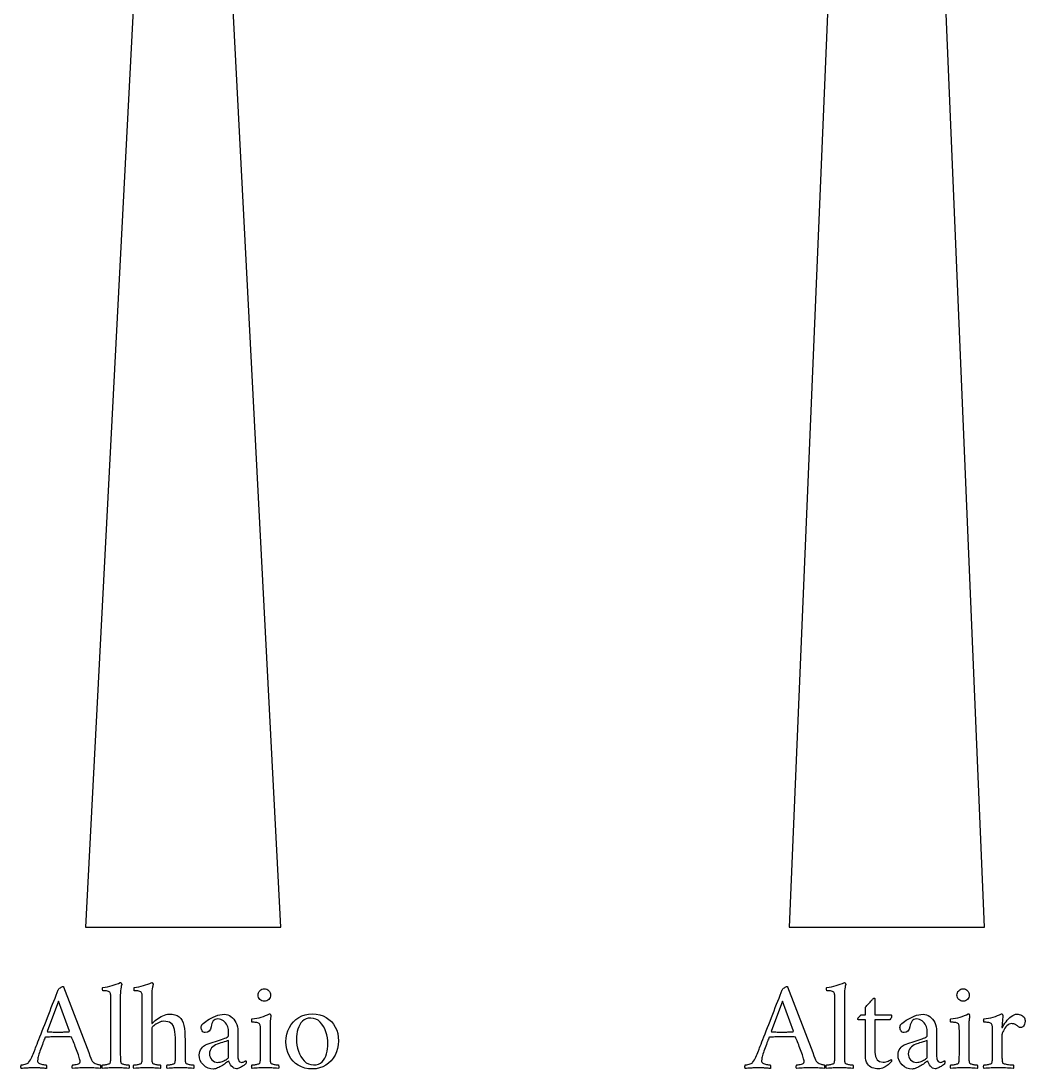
# Model space of a CAD drawing. Header units: millimetres. Extents: x -4 to 95, y -64 to 50.
# Drawn here: x 49.85 to 75.54, y -3.63 to 23.19 of the extents above; entities that cross this region are included whole.
import ezdxf

# ---------------------------------------------------------------- set-up
doc = ezdxf.new("R2010")
doc.units = ezdxf.units.MM
doc.layers.add('CUT_OUTER', color=1, linetype='Continuous')
doc.layers.add('TEXT', color=5, linetype='Continuous')

msp = doc.modelspace()

# ---------------------------------------------------------------- linework, layer by layer
at = {"layer": 'CUT_OUTER'}
for points in [[(69.5, 0), (74.5, 0), (72.4, 50), (71.6, 50)], [(51.5, 0), (56.5, 0), (54.4, 40.3886), (53.6, 40.3886)]]:
    msp.add_lwpolyline(points, close=True, dxfattribs=at)
at = {"layer": 'TEXT'}
for points in [[(50.1968, -3.1613), (50.1987, -3.1564), (50.2044, -3.1415), (50.214, -3.1168), (50.2274, -3.0823), (50.2441, -3.0392), (50.2633, -2.9891), (50.2852, -2.932), (50.3097, -2.8677), (50.3364, -2.7981), (50.3649, -2.7246), (50.3953, -2.6473), (50.4274, -2.5661), (50.4606, -2.4825), (50.494, -2.3976), (50.5275, -2.3115), (50.5613, -2.2242), (50.5949, -2.1372), (50.6278, -2.052), (50.6602, -1.9686), (50.6919, -1.8871), (50.7225, -1.8089), (50.7512, -1.7355), (50.7781, -1.6669), (50.8032, -1.6032), (50.8116, -1.5899), (50.8238, -1.5758), (50.8398, -1.5609), (50.8597, -1.5452), (50.8801, -1.531), (50.898, -1.521), (50.9132, -1.5149), (50.9258, -1.5129), (50.9287, -1.513), (50.931, -1.5133), (50.9328, -1.5138), (50.9339, -1.5145), (50.935, -1.5154), (50.9367, -1.5165), (50.939, -1.5178), (50.9419, -1.5194), (51.5839, -3.2032), (51.6155, -3.2863), (51.6395, -3.3484), (51.6558, -3.3895), (51.6645, -3.4097), (51.6745, -3.4268), (51.6883, -3.4427), (51.7059, -3.4575), (51.7274, -3.471), (51.7508, -3.483), (51.7742, -3.4931), (51.7976, -3.5015), (51.821, -3.5081), (51.8422, -3.513), (51.8593, -3.5165), (51.8721, -3.5186), (51.8806, -3.5194), (51.8861, -3.5285), (51.8895, -3.5399), (51.8909, -3.5535), (51.8903, -3.5694), (51.8887, -3.5846), (51.8871, -3.5964), (51.8855, -3.6047), (51.8839, -3.6097), (51.8383, -3.6066), (51.7952, -3.6036), (51.7544, -3.6009), (51.7161, -3.5984), (51.6772, -3.5963), (51.6347, -3.5948), (51.5885, -3.5939), (51.5387, -3.5935), (51.4862, -3.5939), (51.4383, -3.5948), (51.3951, -3.5963), (51.3565, -3.5984), (51.3178, -3.6009), (51.2746, -3.6036), (51.2267, -3.6066), (51.1742, -3.6097), (51.1686, -3.602), (51.1649, -3.5919), (51.163, -3.5794), (51.1629, -3.5645), (51.1644, -3.5496), (51.1673, -3.5371), (51.1717, -3.527), (51.1774, -3.5194), (51.194, -3.5186), (51.2145, -3.5165), (51.2391, -3.513), (51.2677, -3.5081), (51.296, -3.5019), (51.3194, -3.4948), (51.3379, -3.4866), (51.3516, -3.4774), (51.3573, -3.4698), (51.3613, -3.4597), (51.3637, -3.4472), (51.3645, -3.4323), (51.3632, -3.4152), (51.3593, -3.3931), (51.3527, -3.366), (51.3435, -3.3339), (51.3324, -3.2981), (51.3198, -3.2601), (51.3057, -3.2199), (51.2903, -3.1774), (51.2742, -3.1342), (51.2581, -3.0915), (51.2419, -3.0495), (51.2258, -3.0081), (51.2104, -2.9688), (51.1964, -2.9331), (51.1838, -2.901), (51.1726, -2.8726), (51.1634, -2.8493), (51.1569, -2.8327), (51.1529, -2.8227), (51.1516, -2.8194), (51.1512, -2.819), (51.15, -2.8177), (51.148, -2.8157), (51.1452, -2.8129), (51.1419, -2.8101), (51.1387, -2.8081), (51.1355, -2.8069), (51.1323, -2.8065), (51.1067, -2.805), (51.0782, -2.804), (51.047, -2.8034), (51.0129, -2.8032), (50.978, -2.8032), (50.9444, -2.8032), (50.9119, -2.8032), (50.8806, -2.8032), (50.8726, -2.8032), (50.8645, -2.8032), (50.8565, -2.8032), (50.8484, -2.8032), (50.8405, -2.8032), (50.8331, -2.8032), (50.826, -2.8032), (50.8194, -2.8032), (50.7728, -2.8033), (50.7298, -2.8036), (50.6905, -2.8041), (50.6548, -2.8048), (50.6185, -2.8059), (50.5774, -2.8077), (50.5315, -2.81), (50.4806, -2.8129), (50.4788, -2.8132), (50.4766, -2.8141), (50.474, -2.8156), (50.471, -2.8177), (50.4681, -2.8199), (50.4661, -2.8214), (50.4649, -2.8223), (50.4645, -2.8226), (50.463, -2.8266), (50.4585, -2.8387), (50.4509, -2.8589), (50.4403, -2.8871), (50.4276, -2.9209), (50.4137, -2.9577), (50.3986, -2.9975), (50.3823, -3.0403), (50.3658, -3.084), (50.3504, -3.1262), (50.336, -3.167), (50.3226, -3.2065), (50.3094, -3.2452), (50.2988, -3.2806), (50.2908, -3.3129), (50.2855, -3.3419), (50.282, -3.3679), (50.2794, -3.3911), (50.2779, -3.4115), (50.2774, -3.429), (50.2805, -3.4459), (50.2899, -3.4609), (50.3055, -3.4741), (50.3274, -3.4855), (50.3526, -3.4951), (50.3782, -3.5028), (50.4042, -3.5088), (50.4306, -3.5129), (50.4547, -3.5157), (50.4738, -3.5177), (50.4878, -3.519), (50.4968, -3.5194), (50.4998, -3.5243), (50.5024, -3.5327), (50.5046, -3.5445), (50.5065, -3.5597), (50.5075, -3.5755), (50.5073, -3.5891), (50.5058, -3.6005), (50.5032, -3.6097), (50.4737, -3.6081), (50.4464, -3.6065), (50.4213, -3.6048), (50.3984, -3.6032), (50.3766, -3.6016), (50.3548, -3.6), (50.3331, -3.5984), (50.3113, -3.5968), (50.2878, -3.5954), (50.2609, -3.5944), (50.2305, -3.5938), (50.1968, -3.5935), (50.1627, -3.5938), (50.1315, -3.5944), (50.103, -3.5954), (50.0774, -3.5968), (50.0532, -3.5984), (50.029, -3.6), (50.0048, -3.6016), (49.9806, -3.6032), (49.9548, -3.6048), (49.9258, -3.6065), (49.8935, -3.6081), (49.8581, -3.6097), (49.8552, -3.6047), (49.8532, -3.5964), (49.852, -3.5846), (49.8516, -3.5694), (49.852, -3.5535), (49.8532, -3.5399), (49.8552, -3.5285), (49.8581, -3.5194), (49.8751, -3.5184), (49.8972, -3.5157), (49.9243, -3.5112), (49.9565, -3.5048), (49.9882, -3.4965), (50.0141, -3.4859), (50.0342, -3.4731), (50.0484, -3.4581), (50.0717, -3.4265), (50.0931, -3.3931), (50.1128, -3.358), (50.1306, -3.321), (50.1475, -3.2826), (50.1641, -3.2431), (50.1805, -3.2027), (50.1968, -3.1613)], [(52.1516, -1.8419), (52.1515, -1.8233), (52.1512, -1.8028), (52.1507, -1.7805), (52.15, -1.7565), (52.1485, -1.7328), (52.1456, -1.7117), (52.1412, -1.6932), (52.1355, -1.6774), (52.1263, -1.6613), (52.1117, -1.6484), (52.0916, -1.6387), (52.0661, -1.6323), (52.0374, -1.628), (52.0077, -1.625), (51.9769, -1.6232), (51.9452, -1.6226), (51.9436, -1.6201), (51.9423, -1.6125), (51.9412, -1.5999), (51.9403, -1.5823), (51.9402, -1.5644), (51.9415, -1.5512), (51.9443, -1.5426), (51.9484, -1.5387), (52.0077, -1.5309), (52.0661, -1.5206), (52.1238, -1.5076), (52.1806, -1.4919), (52.2363, -1.4743), (52.2903, -1.4552), (52.3427, -1.4348), (52.3935, -1.4129), (52.3999, -1.414), (52.406, -1.4173), (52.412, -1.4229), (52.4177, -1.4306), (52.4227, -1.4394), (52.4262, -1.448), (52.4283, -1.4564), (52.429, -1.4645), (52.4279, -1.469), (52.4246, -1.4823), (52.4191, -1.5044), (52.4113, -1.5355), (52.4035, -1.5748), (52.398, -1.6218), (52.3947, -1.6764), (52.3935, -1.7387), (52.3935, -3.2355), (52.3936, -3.2704), (52.394, -3.304), (52.3945, -3.3365), (52.3952, -3.3677), (52.3967, -3.397), (52.3996, -3.4234), (52.4039, -3.447), (52.4097, -3.4677), (52.415, -3.4756), (52.4246, -3.4831), (52.4384, -3.4901), (52.4565, -3.4968), (52.477, -3.5027), (52.4984, -3.5077), (52.5206, -3.5116), (52.5435, -3.5145), (52.5652, -3.5166), (52.5835, -3.5181), (52.5983, -3.5191), (52.6097, -3.5194), (52.614, -3.527), (52.6173, -3.5371), (52.6197, -3.5496), (52.621, -3.5645), (52.6209, -3.5794), (52.619, -3.5919), (52.6152, -3.602), (52.6097, -3.6097), (52.5627, -3.6066), (52.5185, -3.6036), (52.4772, -3.6009), (52.4387, -3.5984), (52.4004, -3.5963), (52.3597, -3.5948), (52.3165, -3.5939), (52.271, -3.5935), (52.2269, -3.5939), (52.1851, -3.5948), (52.1455, -3.5963), (52.1081, -3.5984), (52.0703, -3.6009), (52.0294, -3.6036), (51.9856, -3.6066), (51.9387, -3.6097), (51.9332, -3.602), (51.9294, -3.5919), (51.9275, -3.5794), (51.9274, -3.5645), (51.9287, -3.5496), (51.931, -3.5371), (51.9344, -3.527), (51.9387, -3.5194), (51.95, -3.5191), (51.9645, -3.5181), (51.9823, -3.5166), (52.0032, -3.5145), (52.0256, -3.5116), (52.0476, -3.5077), (52.0692, -3.5027), (52.0903, -3.4968), (52.1089, -3.4901), (52.1226, -3.4831), (52.1315, -3.4756), (52.1355, -3.4677), (52.1412, -3.447), (52.1456, -3.4234), (52.1485, -3.397), (52.15, -3.3677), (52.1507, -3.3365), (52.1512, -3.304), (52.1515, -3.2704), (52.1516, -3.2355)], [(53.6419, -2.2194), (53.7222, -2.2238), (53.7919, -2.2371), (53.8512, -2.2593), (53.9, -2.2903), (53.94, -2.3306), (53.973, -2.3806), (53.9989, -2.4403), (54.0177, -2.5097), (54.0311, -2.5889), (54.0407, -2.6782), (54.0465, -2.7776), (54.0484, -2.8871), (54.0484, -3.2355), (54.0485, -3.2704), (54.0488, -3.304), (54.0493, -3.3365), (54.05, -3.3677), (54.0515, -3.397), (54.0544, -3.4234), (54.0588, -3.447), (54.0645, -3.4677), (54.0699, -3.4756), (54.0794, -3.4831), (54.0932, -3.4901), (54.1113, -3.4968), (54.1319, -3.5027), (54.1532, -3.5077), (54.1754, -3.5116), (54.1984, -3.5145), (54.2201, -3.5166), (54.2383, -3.5181), (54.2531, -3.5191), (54.2645, -3.5194), (54.2689, -3.527), (54.2722, -3.5371), (54.2745, -3.5496), (54.2758, -3.5645), (54.2757, -3.5794), (54.2738, -3.5919), (54.2701, -3.602), (54.2645, -3.6097), (54.2175, -3.6066), (54.1734, -3.6036), (54.1321, -3.6009), (54.0935, -3.5984), (54.0552, -3.5963), (54.0145, -3.5948), (53.9714, -3.5939), (53.9258, -3.5935), (53.8818, -3.5939), (53.8399, -3.5948), (53.8003, -3.5963), (53.7629, -3.5984), (53.7251, -3.6009), (53.6843, -3.6036), (53.6404, -3.6066), (53.5935, -3.6097), (53.588, -3.602), (53.5843, -3.5919), (53.5824, -3.5794), (53.5823, -3.5645), (53.5836, -3.5496), (53.5859, -3.5371), (53.5892, -3.527), (53.5935, -3.5194), (53.6048, -3.5191), (53.6194, -3.5181), (53.6371, -3.5166), (53.6581, -3.5145), (53.6804, -3.5116), (53.7024, -3.5077), (53.724, -3.5027), (53.7452, -3.4968), (53.7637, -3.4901), (53.7774, -3.4831), (53.7863, -3.4756), (53.7903, -3.4677), (53.7961, -3.447), (53.8004, -3.4234), (53.8033, -3.397), (53.8048, -3.3677), (53.8055, -3.3365), (53.806, -3.304), (53.8064, -3.2704), (53.8065, -3.2355), (53.8065, -2.9194), (53.8048, -2.8263), (53.8, -2.744), (53.7919, -2.6723), (53.7806, -2.6113), (53.7651, -2.5596), (53.7444, -2.5157), (53.7183, -2.4797), (53.6871, -2.4516), (53.6498, -2.4304), (53.6056, -2.4153), (53.5546, -2.4062), (53.4968, -2.4032), (53.467, -2.4055), (53.4359, -2.4125), (53.4033, -2.4241), (53.3694, -2.4403), (53.3358, -2.4592), (53.3044, -2.4786), (53.2753, -2.4987), (53.2484, -2.5194), (53.2258, -2.5387), (53.2097, -2.5548), (53.2, -2.5677), (53.1968, -2.5774), (53.1968, -3.2355), (53.1969, -3.2704), (53.1972, -3.304), (53.1977, -3.3365), (53.1984, -3.3677), (53.1999, -3.397), (53.2028, -3.4234), (53.2072, -3.447), (53.2129, -3.4677), (53.2182, -3.4756), (53.2278, -3.4831), (53.2416, -3.4901), (53.2597, -3.4968), (53.2802, -3.5027), (53.3016, -3.5077), (53.3238, -3.5116), (53.3468, -3.5145), (53.3684, -3.5166), (53.3867, -3.5181), (53.4015, -3.5191), (53.4129, -3.5194), (53.4172, -3.527), (53.4206, -3.5371), (53.4229, -3.5496), (53.4242, -3.5645), (53.4241, -3.5794), (53.4222, -3.5919), (53.4184, -3.602), (53.4129, -3.6097), (53.3659, -3.6066), (53.3218, -3.6036), (53.2804, -3.6009), (53.2419, -3.5984), (53.2036, -3.5963), (53.1629, -3.5948), (53.1198, -3.5939), (53.0742, -3.5935), (53.0301, -3.5939), (52.9883, -3.5948), (52.9487, -3.5963), (52.9113, -3.5984), (52.8735, -3.6009), (52.8327, -3.6036), (52.7888, -3.6066), (52.7419, -3.6097), (52.7364, -3.602), (52.7327, -3.5919), (52.7307, -3.5794), (52.7306, -3.5645), (52.732, -3.5496), (52.7343, -3.5371), (52.7376, -3.527), (52.7419, -3.5194), (52.7532, -3.5191), (52.7677, -3.5181), (52.7855, -3.5166), (52.8065, -3.5145), (52.8288, -3.5116), (52.8508, -3.5077), (52.8724, -3.5027), (52.8935, -3.4968), (52.9121, -3.4901), (52.9258, -3.4831), (52.9347, -3.4756), (52.9387, -3.4677), (52.9445, -3.447), (52.9488, -3.4234), (52.9517, -3.397), (52.9532, -3.3677), (52.9539, -3.3365), (52.9544, -3.304), (52.9547, -3.2704), (52.9548, -3.2355), (52.9548, -1.8419), (52.9547, -1.8246), (52.9544, -1.8048), (52.9539, -1.7827), (52.9532, -1.7581), (52.9517, -1.7337), (52.9488, -1.7121), (52.9445, -1.6933), (52.9387, -1.6774), (52.9295, -1.6613), (52.9149, -1.6484), (52.8949, -1.6387), (52.8694, -1.6323), (52.8406, -1.628), (52.8109, -1.625), (52.7801, -1.6232), (52.7484, -1.6226), (52.7469, -1.6201), (52.7456, -1.6125), (52.7445, -1.5999), (52.7435, -1.5823), (52.7434, -1.5644), (52.7448, -1.5512), (52.7475, -1.5426), (52.7516, -1.5387), (52.8109, -1.5309), (52.8694, -1.5206), (52.927, -1.5076), (52.9839, -1.4919), (53.0395, -1.4743), (53.0935, -1.4552), (53.146, -1.4348), (53.1968, -1.4129), (53.2031, -1.414), (53.2093, -1.4173), (53.2152, -1.4229), (53.221, -1.4306), (53.2259, -1.4394), (53.2294, -1.448), (53.2316, -1.4564), (53.2323, -1.4645), (53.2311, -1.469), (53.2278, -1.4823), (53.2223, -1.5044), (53.2145, -1.5355), (53.2068, -1.5748), (53.2012, -1.6218), (53.1979, -1.6764), (53.1968, -1.7387), (53.1968, -2.4516), (53.1974, -2.4544), (53.1992, -2.4565), (53.2022, -2.4577), (53.2065, -2.4581), (53.2083, -2.4577), (53.2105, -2.4565), (53.2131, -2.4544), (53.2161, -2.4516), (53.2348, -2.4327), (53.2585, -2.4113), (53.2872, -2.3875), (53.321, -2.3613), (53.3582, -2.3346), (53.3972, -2.3093), (53.438, -2.2854), (53.4806, -2.2629), (53.5234, -2.2439), (53.5645, -2.2302), (53.604, -2.2221), (53.6419, -2.2194)], [(55.9194, -1.7323), (55.9223, -1.7011), (55.931, -1.6722), (55.9457, -1.6455), (55.9661, -1.621), (55.9906, -1.6005), (56.0173, -1.5859), (56.0463, -1.5771), (56.0774, -1.5742), (56.1086, -1.5771), (56.1375, -1.5859), (56.1642, -1.6005), (56.1887, -1.621), (56.2092, -1.6455), (56.2238, -1.6722), (56.2326, -1.7011), (56.2355, -1.7323), (56.2326, -1.7634), (56.2238, -1.7923), (56.2092, -1.8191), (56.1887, -1.8435), (56.1642, -1.864), (56.1375, -1.8786), (56.1086, -1.8874), (56.0774, -1.8903), (56.0463, -1.8874), (56.0173, -1.8786), (55.9906, -1.864), (55.9661, -1.8435), (55.9457, -1.8191), (55.931, -1.7923), (55.9223, -1.7634), (55.9194, -1.7323)], [(68.7177, -3.1613), (68.7197, -3.1564), (68.7254, -3.1415), (68.735, -3.1168), (68.7484, -3.0823), (68.765, -3.0392), (68.7843, -2.9891), (68.8061, -2.932), (68.8306, -2.8677), (68.8574, -2.7981), (68.8859, -2.7246), (68.9162, -2.6473), (68.9484, -2.5661), (68.9816, -2.4825), (69.0149, -2.3976), (69.0485, -2.3115), (69.0823, -2.2242), (69.1158, -2.1372), (69.1488, -2.052), (69.1811, -1.9686), (69.2129, -1.8871), (69.2434, -1.8089), (69.2722, -1.7355), (69.2991, -1.6669), (69.3242, -1.6032), (69.3326, -1.5899), (69.3448, -1.5758), (69.3608, -1.5609), (69.3806, -1.5452), (69.4011, -1.531), (69.419, -1.521), (69.4342, -1.5149), (69.4468, -1.5129), (69.4497, -1.513), (69.452, -1.5133), (69.4537, -1.5138), (69.4548, -1.5145), (69.4559, -1.5154), (69.4577, -1.5165), (69.46, -1.5178), (69.4629, -1.5194), (70.1048, -3.2032), (70.1365, -3.2863), (70.1605, -3.3484), (70.1768, -3.3895), (70.1855, -3.4097), (70.1955, -3.4268), (70.2093, -3.4427), (70.2269, -3.4575), (70.2484, -3.471), (70.2718, -3.483), (70.2952, -3.4931), (70.3185, -3.5015), (70.3419, -3.5081), (70.3632, -3.513), (70.3802, -3.5165), (70.393, -3.5186), (70.4016, -3.5194), (70.4071, -3.5285), (70.4105, -3.5399), (70.4119, -3.5535), (70.4113, -3.5694), (70.4097, -3.5846), (70.4081, -3.5964), (70.4065, -3.6047), (70.4048, -3.6097), (70.3593, -3.6066), (70.3161, -3.6036), (70.2754, -3.6009), (70.2371, -3.5984), (70.1982, -3.5963), (70.1556, -3.5948), (70.1095, -3.5939), (70.0597, -3.5935), (70.0072, -3.5939), (69.9593, -3.5948), (69.916, -3.5963), (69.8774, -3.5984), (69.8388, -3.6009), (69.7956, -3.6036), (69.7477, -3.6066), (69.6952, -3.6097), (69.6896, -3.602), (69.6859, -3.5919), (69.684, -3.5794), (69.6839, -3.5645), (69.6854, -3.5496), (69.6883, -3.5371), (69.6926, -3.527), (69.6984, -3.5194), (69.7149, -3.5186), (69.7355, -3.5165), (69.7601, -3.513), (69.7887, -3.5081), (69.8169, -3.5019), (69.8403, -3.4948), (69.8589, -3.4866), (69.8726, -3.4774), (69.8782, -3.4698), (69.8823, -3.4597), (69.8847, -3.4472), (69.8855, -3.4323), (69.8842, -3.4152), (69.8802, -3.3931), (69.8737, -3.366), (69.8645, -3.3339), (69.8533, -3.2981), (69.8407, -3.2601), (69.8267, -3.2199), (69.8113, -3.1774), (69.7952, -3.1342), (69.779, -3.0915), (69.7629, -3.0495), (69.7468, -3.0081), (69.7314, -2.9688), (69.7173, -2.9331), (69.7047, -2.901), (69.6935, -2.8726), (69.6844, -2.8493), (69.6778, -2.8327), (69.6739, -2.8227), (69.6726, -2.8194), (69.6722, -2.819), (69.671, -2.8177), (69.669, -2.8157), (69.6661, -2.8129), (69.6629, -2.8101), (69.6597, -2.8081), (69.6565, -2.8069), (69.6532, -2.8065), (69.6276, -2.805), (69.5992, -2.804), (69.5679, -2.8034), (69.5339, -2.8032), (69.499, -2.8032), (69.4653, -2.8032), (69.4329, -2.8032), (69.4016, -2.8032), (69.3935, -2.8032), (69.3855, -2.8032), (69.3774, -2.8032), (69.3694, -2.8032), (69.3615, -2.8032), (69.354, -2.8032), (69.347, -2.8032), (69.3403, -2.8032), (69.2938, -2.8033), (69.2508, -2.8036), (69.2115, -2.8041), (69.1758, -2.8048), (69.1395, -2.8059), (69.0984, -2.8077), (69.0524, -2.81), (69.0016, -2.8129), (68.9998, -2.8132), (68.9976, -2.8141), (68.995, -2.8156), (68.9919, -2.8177), (68.9891, -2.8199), (68.9871, -2.8214), (68.9859, -2.8223), (68.9855, -2.8226), (68.984, -2.8266), (68.9794, -2.8387), (68.9719, -2.8589), (68.9613, -2.8871), (68.9486, -2.9209), (68.9347, -2.9577), (68.9196, -2.9975), (68.9032, -3.0403), (68.8868, -3.084), (68.8714, -3.1262), (68.857, -3.167), (68.8435, -3.2065), (68.8303, -3.2452), (68.8198, -3.2806), (68.8118, -3.3129), (68.8065, -3.3419), (68.8029, -3.3679), (68.8004, -3.3911), (68.7989, -3.4115), (68.7984, -3.429), (68.8015, -3.4459), (68.8109, -3.4609), (68.8265, -3.4741), (68.8484, -3.4855), (68.8736, -3.4951), (68.8992, -3.5028), (68.9252, -3.5088), (68.9516, -3.5129), (68.9757, -3.5157), (68.9948, -3.5177), (69.0088, -3.519), (69.0177, -3.5194), (69.0208, -3.5243), (69.0234, -3.5327), (69.0256, -3.5445), (69.0274, -3.5597), (69.0284, -3.5755), (69.0282, -3.5891), (69.0268, -3.6005), (69.0242, -3.6097), (68.9947, -3.6081), (68.9673, -3.6065), (68.9422, -3.6048), (68.9194, -3.6032), (68.8976, -3.6016), (68.8758, -3.6), (68.854, -3.5984), (68.8323, -3.5968), (68.8088, -3.5954), (68.7819, -3.5944), (68.7515, -3.5938), (68.7177, -3.5935), (68.6837, -3.5938), (68.6524, -3.5944), (68.624, -3.5954), (68.5984, -3.5968), (68.5742, -3.5984), (68.55, -3.6), (68.5258, -3.6016), (68.5016, -3.6032), (68.4758, -3.6048), (68.4468, -3.6065), (68.4145, -3.6081), (68.379, -3.6097), (68.3762, -3.6047), (68.3742, -3.5964), (68.373, -3.5846), (68.3726, -3.5694), (68.373, -3.5535), (68.3742, -3.5399), (68.3762, -3.5285), (68.379, -3.5194), (68.3961, -3.5184), (68.4181, -3.5157), (68.4453, -3.5112), (68.4774, -3.5048), (68.5092, -3.4965), (68.5351, -3.4859), (68.5551, -3.4731), (68.5694, -3.4581), (68.5926, -3.4265), (68.6141, -3.3931), (68.6338, -3.358), (68.6516, -3.321), (68.6684, -3.2826), (68.6851, -3.2431), (68.7015, -3.2027), (68.7177, -3.1613)], [(70.6726, -1.8419), (70.6725, -1.8233), (70.6722, -1.8028), (70.6717, -1.7805), (70.671, -1.7565), (70.6695, -1.7328), (70.6665, -1.7117), (70.6622, -1.6932), (70.6565, -1.6774), (70.6473, -1.6613), (70.6327, -1.6484), (70.6126, -1.6387), (70.5871, -1.6323), (70.5584, -1.628), (70.5286, -1.625), (70.4979, -1.6232), (70.4661, -1.6226), (70.4646, -1.6201), (70.4633, -1.6125), (70.4622, -1.5999), (70.4613, -1.5823), (70.4612, -1.5644), (70.4625, -1.5512), (70.4652, -1.5426), (70.4694, -1.5387), (70.5286, -1.5309), (70.5871, -1.5206), (70.6448, -1.5076), (70.7016, -1.4919), (70.7573, -1.4743), (70.8113, -1.4552), (70.8637, -1.4348), (70.9145, -1.4129), (70.9209, -1.414), (70.927, -1.4173), (70.933, -1.4229), (70.9387, -1.4306), (70.9436, -1.4394), (70.9472, -1.448), (70.9493, -1.4564), (70.95, -1.4645), (70.9489, -1.469), (70.9456, -1.4823), (70.94, -1.5044), (70.9323, -1.5355), (70.9245, -1.5748), (70.919, -1.6218), (70.9156, -1.6764), (70.9145, -1.7387), (70.9145, -3.2355), (70.9146, -3.2704), (70.9149, -3.304), (70.9154, -3.3365), (70.9161, -3.3677), (70.9176, -3.397), (70.9206, -3.4234), (70.9249, -3.447), (70.9306, -3.4677), (70.936, -3.4756), (70.9456, -3.4831), (70.9594, -3.4901), (70.9774, -3.4968), (70.998, -3.5027), (71.0194, -3.5077), (71.0415, -3.5116), (71.0645, -3.5145), (71.0862, -3.5166), (71.1044, -3.5181), (71.1193, -3.5191), (71.1306, -3.5194), (71.135, -3.527), (71.1383, -3.5371), (71.1406, -3.5496), (71.1419, -3.5645), (71.1418, -3.5794), (71.1399, -3.5919), (71.1362, -3.602), (71.1306, -3.6097), (71.0837, -3.6066), (71.0395, -3.6036), (70.9982, -3.6009), (70.9597, -3.5984), (70.9214, -3.5963), (70.8806, -3.5948), (70.8375, -3.5939), (70.7919, -3.5935), (70.7479, -3.5939), (70.706, -3.5948), (70.6664, -3.5963), (70.629, -3.5984), (70.5912, -3.6009), (70.5504, -3.6036), (70.5066, -3.6066), (70.4597, -3.6097), (70.4541, -3.602), (70.4504, -3.5919), (70.4485, -3.5794), (70.4484, -3.5645), (70.4497, -3.5496), (70.452, -3.5371), (70.4553, -3.527), (70.4597, -3.5194), (70.471, -3.5191), (70.4855, -3.5181), (70.5032, -3.5166), (70.5242, -3.5145), (70.5466, -3.5116), (70.5685, -3.5077), (70.5901, -3.5027), (70.6113, -3.4968), (70.6298, -3.4901), (70.6435, -3.4831), (70.6524, -3.4756), (70.6565, -3.4677), (70.6622, -3.447), (70.6665, -3.4234), (70.6695, -3.397), (70.671, -3.3677), (70.6717, -3.3365), (70.6722, -3.304), (70.6725, -3.2704), (70.6726, -3.2355)], [(73.7952, -1.7323), (73.7981, -1.7011), (73.8069, -1.6722), (73.8215, -1.6455), (73.8419, -1.621), (73.8664, -1.6005), (73.8931, -1.5859), (73.9221, -1.5771), (73.9532, -1.5742), (73.9844, -1.5771), (74.0133, -1.5859), (74.04, -1.6005), (74.0645, -1.621), (74.085, -1.6455), (74.0996, -1.6722), (74.1084, -1.7011), (74.1113, -1.7323), (74.1084, -1.7634), (74.0996, -1.7923), (74.085, -1.8191), (74.0645, -1.8435), (74.04, -1.864), (74.0133, -1.8786), (73.9844, -1.8874), (73.9532, -1.8903), (73.9221, -1.8874), (73.8931, -1.8786), (73.8664, -1.864), (73.8419, -1.8435), (73.8215, -1.8191), (73.8069, -1.7923), (73.7981, -1.7634), (73.7952, -1.7323)], [(71.6984, -2.2387), (72.1048, -2.2387), (72.1119, -2.2409), (72.1169, -2.2476), (72.12, -2.2587), (72.121, -2.2742), (72.1181, -2.2982), (72.1097, -2.3218), (72.0956, -2.345), (72.0758, -2.3677), (71.6984, -2.3677), (71.6984, -3.1935), (71.7115, -3.3065), (71.7508, -3.3871), (71.8163, -3.4355), (71.9081, -3.4516), (71.9427, -3.4498), (71.9758, -3.4444), (72.0073, -3.4353), (72.0371, -3.4226), (72.0635, -3.4091), (72.0847, -3.3976), (72.1006, -3.3881), (72.1113, -3.3806), (72.1155, -3.3831), (72.1185, -3.3871), (72.1204, -3.3927), (72.121, -3.4), (72.1202, -3.4163), (72.1177, -3.4298), (72.1137, -3.4405), (72.1081, -3.4484), (72.0953, -3.4623), (72.0794, -3.4782), (72.0606, -3.4962), (72.0387, -3.5161), (72.0142, -3.5365), (71.9875, -3.5556), (71.9586, -3.5736), (71.9274, -3.5903), (71.8944, -3.6044), (71.8597, -3.6145), (71.8234, -3.6206), (71.7855, -3.6226), (71.7455, -3.6208), (71.706, -3.6153), (71.6672, -3.6063), (71.629, -3.5935), (71.5928, -3.5762), (71.5601, -3.5532), (71.5307, -3.5246), (71.5048, -3.4903), (71.4837, -3.4494), (71.4685, -3.4008), (71.4595, -3.3446), (71.4565, -3.2806), (71.4565, -2.3677), (71.2726, -2.3677), (71.2696, -2.367), (71.2669, -2.3649), (71.2647, -2.3614), (71.2629, -2.3565), (71.2615, -2.3511), (71.2605, -2.3464), (71.2599, -2.3422), (71.2597, -2.3387), (71.2609, -2.3344), (71.2645, -2.3278), (71.2706, -2.3191), (71.279, -2.3081), (71.2888, -2.2961), (71.2988, -2.2843), (71.309, -2.2727), (71.3194, -2.2613), (71.3285, -2.2514), (71.3351, -2.2444), (71.339, -2.2401), (71.3403, -2.2387), (71.4565, -2.2387), (71.4565, -2.0419), (71.4733, -2.0235), (71.4915, -2.0036), (71.5112, -1.9824), (71.5323, -1.9597), (71.5535, -1.9367), (71.5738, -1.9145), (71.593, -1.8931), (71.6113, -1.8726), (71.627, -1.8547), (71.6387, -1.8415), (71.6464, -1.833), (71.65, -1.829), (71.6568, -1.8234), (71.6641, -1.8194), (71.6721, -1.8169), (71.6806, -1.8161), (71.6884, -1.8167), (71.694, -1.8185), (71.6973, -1.8216), (71.6984, -1.8258)], [(50.8129, -1.8935), (50.5258, -2.6613), (50.5259, -2.6617), (50.5262, -2.6629), (50.5267, -2.6649), (50.5274, -2.6677), (50.5283, -2.6706), (50.5294, -2.6726), (50.5307, -2.6738), (50.5323, -2.6742), (50.5644, -2.6757), (50.5996, -2.677), (50.6378, -2.6781), (50.679, -2.679), (50.7197, -2.6797), (50.756, -2.6802), (50.7882, -2.6805), (50.8161, -2.6806), (50.8523, -2.6804), (50.8867, -2.6798), (50.9193, -2.6788), (50.95, -2.6774), (50.9805, -2.6758), (51.0125, -2.6742), (51.0459, -2.6726), (51.0806, -2.671), (51.0836, -2.6705), (51.0859, -2.669), (51.0876, -2.6664), (51.0887, -2.6629), (51.0894, -2.6594), (51.0899, -2.6569), (51.0902, -2.6553), (51.0903, -2.6548)], [(69.3339, -1.8935), (69.0468, -2.6613), (69.0469, -2.6617), (69.0472, -2.6629), (69.0477, -2.6649), (69.0484, -2.6677), (69.0493, -2.6706), (69.0504, -2.6726), (69.0517, -2.6738), (69.0532, -2.6742), (69.0854, -2.6757), (69.1206, -2.677), (69.1588, -2.6781), (69.2, -2.679), (69.2406, -2.6797), (69.277, -2.6802), (69.3092, -2.6805), (69.3371, -2.6806), (69.3733, -2.6804), (69.4077, -2.6798), (69.4402, -2.6788), (69.471, -2.6774), (69.5015, -2.6758), (69.5335, -2.6742), (69.5668, -2.6726), (69.6016, -2.671), (69.6045, -2.6705), (69.6069, -2.669), (69.6086, -2.6664), (69.6097, -2.6629), (69.6104, -2.6594), (69.6109, -2.6569), (69.6112, -2.6553), (69.6113, -2.6548)], [(55.0548, -2.2258), (55.0993, -2.2294), (55.1423, -2.2403), (55.184, -2.2585), (55.2242, -2.2839), (55.2618, -2.3153), (55.2956, -2.3516), (55.3255, -2.3927), (55.3516, -2.4387), (55.3728, -2.4887), (55.3879, -2.5419), (55.397, -2.5984), (55.4, -2.6581), (55.4, -3.3065), (55.4014, -3.336), (55.4056, -3.3633), (55.4127, -3.3884), (55.4226, -3.4113), (55.4357, -3.4303), (55.4524, -3.444), (55.4728, -3.4521), (55.4968, -3.4548), (55.5181, -3.4536), (55.5371, -3.45), (55.5536, -3.444), (55.5677, -3.4355), (55.5794, -3.4268), (55.5887, -3.4202), (55.5956, -3.4155), (55.6, -3.4129), (55.603, -3.4135), (55.6056, -3.4153), (55.6079, -3.4183), (55.6097, -3.4226), (55.6111, -3.4272), (55.6121, -3.4315), (55.6127, -3.4353), (55.6129, -3.4387), (55.6119, -3.4558), (55.6089, -3.4718), (55.6038, -3.4865), (55.5968, -3.5), (55.5856, -3.5089), (55.5714, -3.5194), (55.5541, -3.5315), (55.5339, -3.5452), (55.5119, -3.5593), (55.4895, -3.5726), (55.4667, -3.5851), (55.4435, -3.5968), (55.4209, -3.6067), (55.3996, -3.6137), (55.3797, -3.6179), (55.3613, -3.6194), (55.3283, -3.6151), (55.2972, -3.6024), (55.2678, -3.5812), (55.2403, -3.5516), (55.216, -3.5175), (55.1964, -3.4831), (55.1814, -3.4482), (55.171, -3.4129), (55.1624, -3.4208), (55.1496, -3.4315), (55.1326, -3.445), (55.1113, -3.4613), (55.087, -3.4791), (55.0609, -3.4972), (55.033, -3.5154), (55.0032, -3.5339), (54.9727, -3.5518), (54.9423, -3.5685), (54.9122, -3.5841), (54.8823, -3.5984), (54.8535, -3.6104), (54.827, -3.619), (54.8027, -3.6241), (54.7806, -3.6258), (54.7062, -3.6193), (54.6379, -3.5996), (54.5756, -3.5668), (54.5194, -3.521), (54.4728, -3.4656), (54.4395, -3.4044), (54.4196, -3.3374), (54.4129, -3.2645), (54.4162, -3.2178), (54.4262, -3.1746), (54.4428, -3.1348), (54.4661, -3.0984), (54.4926, -3.0668), (54.519, -3.0415), (54.5451, -3.0225), (54.571, -3.0097), (54.6174, -2.9932), (54.6665, -2.9762), (54.7182, -2.9586), (54.7726, -2.9403), (54.8273, -2.9219), (54.8802, -2.9036), (54.9314, -2.8856), (54.9806, -2.8677), (55.0258, -2.851), (55.0645, -2.8363), (55.0968, -2.8236), (55.1226, -2.8129), (55.1343, -2.8078), (55.1435, -2.802), (55.1504, -2.7957), (55.1548, -2.7887), (55.1577, -2.7797), (55.1597, -2.7673), (55.1609, -2.7515), (55.1613, -2.7323), (55.1613, -2.6484), (55.1591, -2.613), (55.1524, -2.5778), (55.1413, -2.5428), (55.1258, -2.5081), (55.1065, -2.4748), (55.0839, -2.4444), (55.0581, -2.4167), (55.029, -2.3919), (54.9974, -2.3715), (54.9637, -2.3569), (54.928, -2.3481), (54.8903, -2.3452), (54.8526, -2.3484), (54.8202, -2.3581), (54.7929, -2.3742), (54.771, -2.3968), (54.753, -2.4252), (54.7379, -2.4589), (54.7256, -2.4978), (54.7161, -2.5419), (54.696, -2.6083), (54.6645, -2.6556), (54.6218, -2.6841), (54.5677, -2.6935), (54.5434, -2.6909), (54.5222, -2.6831), (54.5039, -2.67), (54.4887, -2.6516), (54.4767, -2.6302), (54.4681, -2.6081), (54.463, -2.5851), (54.4613, -2.5613), (54.4617, -2.5553), (54.4629, -2.5472), (54.4649, -2.5368), (54.4677, -2.5242), (54.4712, -2.5114), (54.475, -2.5004), (54.4792, -2.4912), (54.4839, -2.4839), (54.5107, -2.4603), (54.5427, -2.4347), (54.58, -2.4071), (54.6226, -2.3774), (54.6693, -2.3478), (54.719, -2.3202), (54.7717, -2.2946), (54.8274, -2.271), (54.8846, -2.2512), (54.9415, -2.2371), (54.9983, -2.2286), (55.0548, -2.2258)], [(56.2226, -3.2355), (56.2227, -3.2704), (56.223, -3.304), (56.2235, -3.3365), (56.2242, -3.3677), (56.2257, -3.397), (56.2286, -3.4234), (56.233, -3.447), (56.2387, -3.4677), (56.2441, -3.4756), (56.2536, -3.4831), (56.2674, -3.4901), (56.2855, -3.4968), (56.3059, -3.5027), (56.327, -3.5077), (56.3487, -3.5116), (56.371, -3.5145), (56.3919, -3.5166), (56.4097, -3.5181), (56.4242, -3.5191), (56.4355, -3.5194), (56.4398, -3.527), (56.4431, -3.5371), (56.4455, -3.5496), (56.4468, -3.5645), (56.4467, -3.5794), (56.4448, -3.5919), (56.441, -3.602), (56.4355, -3.6097), (56.3886, -3.6066), (56.3448, -3.6036), (56.3039, -3.6009), (56.2661, -3.5984), (56.2285, -3.5963), (56.1883, -3.5948), (56.1455, -3.5939), (56.1, -3.5935), (56.0558, -3.5939), (56.0137, -3.5948), (55.9736, -3.5963), (55.9355, -3.5984), (55.897, -3.6009), (55.8556, -3.6036), (55.8115, -3.6066), (55.7645, -3.6097), (55.759, -3.602), (55.7552, -3.5919), (55.7533, -3.5794), (55.7532, -3.5645), (55.7545, -3.5496), (55.7569, -3.5371), (55.7602, -3.527), (55.7645, -3.5194), (55.7759, -3.5191), (55.7907, -3.5181), (55.809, -3.5166), (55.8306, -3.5145), (55.8537, -3.5116), (55.8762, -3.5077), (55.8981, -3.5027), (55.9194, -3.4968), (55.9379, -3.4901), (55.9516, -3.4831), (55.9605, -3.4756), (55.9645, -3.4677), (55.9703, -3.447), (55.9746, -3.4234), (55.9775, -3.397), (55.979, -3.3677), (55.9797, -3.3365), (55.9802, -3.304), (55.9805, -3.2704), (55.9806, -3.2355), (55.9806, -2.6484), (55.9805, -2.631), (55.9802, -2.6113), (55.9797, -2.5891), (55.979, -2.5645), (55.9775, -2.5401), (55.9746, -2.5185), (55.9703, -2.4998), (55.9645, -2.4839), (55.9575, -2.4705), (55.946, -2.4593), (55.93, -2.4503), (55.9097, -2.4435), (55.8871, -2.4385), (55.8645, -2.4347), (55.8419, -2.4321), (55.8194, -2.4306), (55.7988, -2.4299), (55.7823, -2.4294), (55.7698, -2.4291), (55.7613, -2.429), (55.7597, -2.4242), (55.7581, -2.4161), (55.7565, -2.4048), (55.7548, -2.3903), (55.754, -2.3754), (55.7548, -2.3629), (55.7573, -2.3528), (55.7613, -2.3452), (55.8222, -2.3361), (55.8823, -2.325), (55.9415, -2.3119), (56, -2.2968), (56.0567, -2.2794), (56.1105, -2.2597), (56.1615, -2.2375), (56.2097, -2.2129), (56.216, -2.2141), (56.2222, -2.2177), (56.2281, -2.2238), (56.2339, -2.2323), (56.2388, -2.2415), (56.2423, -2.25), (56.2445, -2.2577), (56.2452, -2.2645), (56.2448, -2.2716), (56.2435, -2.2831), (56.2415, -2.299), (56.2387, -2.3194), (56.2356, -2.3419), (56.2327, -2.3645), (56.2299, -2.3871), (56.2274, -2.4097), (56.2253, -2.4304), (56.2238, -2.4476), (56.2229, -2.4611), (56.2226, -2.471)], [(57.3, -2.2161), (57.4011, -2.2218), (57.4948, -2.2387), (57.5809, -2.2669), (57.6597, -2.3065), (57.7304, -2.3556), (57.7927, -2.4129), (57.8466, -2.4782), (57.8919, -2.5516), (57.9279, -2.6317), (57.9536, -2.7169), (57.9691, -2.8075), (57.9742, -2.9032), (57.9688, -3.0023), (57.9524, -3.0964), (57.9252, -3.1854), (57.8871, -3.2694), (57.8395, -3.3466), (57.7839, -3.4153), (57.7202, -3.4756), (57.6484, -3.5274), (57.5702, -3.5691), (57.4871, -3.5988), (57.3992, -3.6166), (57.3065, -3.6226), (57.2066, -3.6168), (57.1133, -3.5996), (57.0267, -3.5709), (56.9468, -3.5306), (56.8746, -3.4806), (56.8113, -3.4226), (56.7569, -3.3565), (56.7113, -3.2823), (56.6753, -3.2015), (56.6496, -3.1157), (56.6342, -3.0249), (56.629, -2.929), (56.6346, -2.83), (56.6512, -2.7363), (56.6789, -2.6478), (56.7177, -2.5645), (56.766, -2.4881), (56.8222, -2.4202), (56.8862, -2.3607), (56.9581, -2.3097), (57.0363, -2.2687), (57.1194, -2.2395), (57.2073, -2.222), (57.3, -2.2161)], [(57.2645, -2.3226), (57.2016, -2.3275), (57.1452, -2.3423), (57.0952, -2.367), (57.0516, -2.4016), (57.0141, -2.444), (56.9823, -2.4919), (56.956, -2.5456), (56.9355, -2.6048), (56.92, -2.6676), (56.9089, -2.7319), (56.9022, -2.7975), (56.9, -2.8645), (56.9031, -2.9403), (56.9125, -3.0161), (56.9281, -3.0919), (56.95, -3.1677), (56.978, -3.2403), (57.0121, -3.3065), (57.0522, -3.3661), (57.0984, -3.4194), (57.1503, -3.4631), (57.2077, -3.4944), (57.2705, -3.5131), (57.3387, -3.5194), (57.4029, -3.5144), (57.4601, -3.4996), (57.5102, -3.4749), (57.5532, -3.4403), (57.59, -3.3979), (57.6214, -3.3496), (57.6473, -3.2955), (57.6677, -3.2355), (57.6833, -3.1722), (57.6944, -3.1081), (57.701, -3.0431), (57.7032, -2.9774), (57.7, -2.9003), (57.6903, -2.8238), (57.6742, -2.7479), (57.6516, -2.6726), (57.623, -2.6007), (57.5887, -2.5351), (57.5488, -2.4757), (57.5032, -2.4226), (57.452, -2.3788), (57.3952, -2.3476), (57.3327, -2.3288), (57.2645, -2.3226)], [(72.9306, -2.2258), (72.9751, -2.2294), (73.0181, -2.2403), (73.0598, -2.2585), (73.1, -2.2839), (73.1376, -2.3153), (73.1714, -2.3516), (73.2013, -2.3927), (73.2274, -2.4387), (73.2486, -2.4887), (73.2637, -2.5419), (73.2728, -2.5984), (73.2758, -2.6581), (73.2758, -3.3065), (73.2772, -3.336), (73.2815, -3.3633), (73.2885, -3.3884), (73.2984, -3.4113), (73.3115, -3.4303), (73.3282, -3.444), (73.3486, -3.4521), (73.3726, -3.4548), (73.394, -3.4536), (73.4129, -3.45), (73.4294, -3.444), (73.4435, -3.4355), (73.4552, -3.4268), (73.4645, -3.4202), (73.4714, -3.4155), (73.4758, -3.4129), (73.4788, -3.4135), (73.4815, -3.4153), (73.4837, -3.4183), (73.4855, -3.4226), (73.4869, -3.4272), (73.4879, -3.4315), (73.4885, -3.4353), (73.4887, -3.4387), (73.4877, -3.4558), (73.4847, -3.4718), (73.4796, -3.4865), (73.4726, -3.5), (73.4614, -3.5089), (73.4472, -3.5194), (73.4299, -3.5315), (73.4097, -3.5452), (73.3877, -3.5593), (73.3653, -3.5726), (73.3425, -3.5851), (73.3194, -3.5968), (73.2967, -3.6067), (73.2754, -3.6137), (73.2555, -3.6179), (73.2371, -3.6194), (73.2041, -3.6151), (73.173, -3.6024), (73.1436, -3.5812), (73.1161, -3.5516), (73.0918, -3.5175), (73.0722, -3.4831), (73.0572, -3.4482), (73.0468, -3.4129), (73.0382, -3.4208), (73.0254, -3.4315), (73.0084, -3.445), (72.9871, -3.4613), (72.9628, -3.4791), (72.9367, -3.4972), (72.9088, -3.5154), (72.879, -3.5339), (72.8485, -3.5518), (72.8181, -3.5685), (72.788, -3.5841), (72.7581, -3.5984), (72.7293, -3.6104), (72.7028, -3.619), (72.6785, -3.6241), (72.6565, -3.6258), (72.5821, -3.6193), (72.5137, -3.5996), (72.4514, -3.5668), (72.3952, -3.521), (72.3486, -3.4656), (72.3153, -3.4044), (72.2954, -3.3374), (72.2887, -3.2645), (72.292, -3.2178), (72.302, -3.1746), (72.3186, -3.1348), (72.3419, -3.0984), (72.3684, -3.0668), (72.3948, -3.0415), (72.4209, -3.0225), (72.4468, -3.0097), (72.4932, -2.9932), (72.5423, -2.9762), (72.5941, -2.9586), (72.6484, -2.9403), (72.7031, -2.9219), (72.756, -2.9036), (72.8072, -2.8856), (72.8565, -2.8677), (72.9016, -2.851), (72.9403, -2.8363), (72.9726, -2.8236), (72.9984, -2.8129), (73.0101, -2.8078), (73.0194, -2.802), (73.0262, -2.7957), (73.0306, -2.7887), (73.0335, -2.7797), (73.0355, -2.7673), (73.0367, -2.7515), (73.0371, -2.7323), (73.0371, -2.6484), (73.0349, -2.613), (73.0282, -2.5778), (73.0171, -2.5428), (73.0016, -2.5081), (72.9823, -2.4748), (72.9597, -2.4444), (72.9339, -2.4167), (72.9048, -2.3919), (72.8732, -2.3715), (72.8395, -2.3569), (72.8038, -2.3481), (72.7661, -2.3452), (72.7284, -2.3484), (72.696, -2.3581), (72.6688, -2.3742), (72.6468, -2.3968), (72.6288, -2.4252), (72.6137, -2.4589), (72.6014, -2.4978), (72.5919, -2.5419), (72.5718, -2.6083), (72.5403, -2.6556), (72.4976, -2.6841), (72.4435, -2.6935), (72.4193, -2.6909), (72.398, -2.6831), (72.3797, -2.67), (72.3645, -2.6516), (72.3525, -2.6302), (72.344, -2.6081), (72.3388, -2.5851), (72.3371, -2.5613), (72.3375, -2.5553), (72.3387, -2.5472), (72.3407, -2.5368), (72.3435, -2.5242), (72.347, -2.5114), (72.3508, -2.5004), (72.355, -2.4912), (72.3597, -2.4839), (72.3865, -2.4603), (72.4185, -2.4347), (72.4558, -2.4071), (72.4984, -2.3774), (72.5451, -2.3478), (72.5948, -2.3202), (72.6475, -2.2946), (72.7032, -2.271), (72.7604, -2.2512), (72.8173, -2.2371), (72.8741, -2.2286), (72.9306, -2.2258)], [(74.0984, -3.2355), (74.0985, -3.2704), (74.0988, -3.304), (74.0993, -3.3365), (74.1, -3.3677), (74.1015, -3.397), (74.1044, -3.4234), (74.1088, -3.447), (74.1145, -3.4677), (74.1199, -3.4756), (74.1294, -3.4831), (74.1432, -3.4901), (74.1613, -3.4968), (74.1818, -3.5027), (74.2028, -3.5077), (74.2245, -3.5116), (74.2468, -3.5145), (74.2677, -3.5166), (74.2855, -3.5181), (74.3, -3.5191), (74.3113, -3.5194), (74.3156, -3.527), (74.319, -3.5371), (74.3213, -3.5496), (74.3226, -3.5645), (74.3225, -3.5794), (74.3206, -3.5919), (74.3168, -3.602), (74.3113, -3.6097), (74.2644, -3.6066), (74.2206, -3.6036), (74.1797, -3.6009), (74.1419, -3.5984), (74.1043, -3.5963), (74.0641, -3.5948), (74.0213, -3.5939), (73.9758, -3.5935), (73.9317, -3.5939), (73.8895, -3.5948), (73.8494, -3.5963), (73.8113, -3.5984), (73.7728, -3.6009), (73.7315, -3.6036), (73.6873, -3.6066), (73.6403, -3.6097), (73.6348, -3.602), (73.631, -3.5919), (73.6291, -3.5794), (73.629, -3.5645), (73.6303, -3.5496), (73.6327, -3.5371), (73.636, -3.527), (73.6403, -3.5194), (73.6517, -3.5191), (73.6665, -3.5181), (73.6848, -3.5166), (73.7065, -3.5145), (73.7295, -3.5116), (73.752, -3.5077), (73.7739, -3.5027), (73.7952, -3.4968), (73.8137, -3.4901), (73.8274, -3.4831), (73.8363, -3.4756), (73.8403, -3.4677), (73.8461, -3.447), (73.8504, -3.4234), (73.8533, -3.397), (73.8548, -3.3677), (73.8555, -3.3365), (73.856, -3.304), (73.8564, -3.2704), (73.8565, -3.2355), (73.8565, -2.6484), (73.8564, -2.631), (73.856, -2.6113), (73.8555, -2.5891), (73.8548, -2.5645), (73.8533, -2.5401), (73.8504, -2.5185), (73.8461, -2.4998), (73.8403, -2.4839), (73.8333, -2.4705), (73.8218, -2.4593), (73.8058, -2.4503), (73.7855, -2.4435), (73.7629, -2.4385), (73.7403, -2.4347), (73.7177, -2.4321), (73.6952, -2.4306), (73.6746, -2.4299), (73.6581, -2.4294), (73.6456, -2.4291), (73.6371, -2.429), (73.6355, -2.4242), (73.6339, -2.4161), (73.6323, -2.4048), (73.6306, -2.3903), (73.6298, -2.3754), (73.6306, -2.3629), (73.6331, -2.3528), (73.6371, -2.3452), (73.698, -2.3361), (73.7581, -2.325), (73.8173, -2.3119), (73.8758, -2.2968), (73.9325, -2.2794), (73.9863, -2.2597), (74.0373, -2.2375), (74.0855, -2.2129), (74.0918, -2.2141), (74.098, -2.2177), (74.1039, -2.2238), (74.1097, -2.2323), (74.1146, -2.2415), (74.1181, -2.25), (74.1203, -2.2577), (74.121, -2.2645), (74.1206, -2.2716), (74.1194, -2.2831), (74.1173, -2.299), (74.1145, -2.3194), (74.1114, -2.3419), (74.1085, -2.3645), (74.1057, -2.3871), (74.1032, -2.4097), (74.1011, -2.4304), (74.0996, -2.4476), (74.0987, -2.4611), (74.0984, -2.471)], [(75.3306, -2.2226), (75.3609, -2.2243), (75.3903, -2.2294), (75.419, -2.238), (75.4468, -2.25), (75.4722, -2.2644), (75.4935, -2.2802), (75.5109, -2.2975), (75.5242, -2.3161), (75.5272, -2.3232), (75.5298, -2.3315), (75.5321, -2.3409), (75.5339, -2.3516), (75.5353, -2.3631), (75.5363, -2.375), (75.5369, -2.3873), (75.5371, -2.4), (75.5346, -2.4405), (75.527, -2.475), (75.5144, -2.5034), (75.4968, -2.5258), (75.4775, -2.5427), (75.4601, -2.5548), (75.4445, -2.5621), (75.4306, -2.5645), (75.4147, -2.5631), (75.3992, -2.5589), (75.3841, -2.5518), (75.3694, -2.5419), (75.355, -2.531), (75.3411, -2.521), (75.3276, -2.5117), (75.3145, -2.5032), (75.3031, -2.4955), (75.2915, -2.4883), (75.2797, -2.4818), (75.2677, -2.4758), (75.2543, -2.4709), (75.2383, -2.4673), (75.2197, -2.4652), (75.1984, -2.4645), (75.1652, -2.468), (75.1335, -2.4786), (75.1031, -2.4963), (75.0742, -2.521), (75.0473, -2.5499), (75.023, -2.5802), (75.0013, -2.612), (74.9823, -2.6452), (74.9667, -2.677), (74.9556, -2.7048), (74.949, -2.7286), (74.9468, -2.7484), (74.9468, -3.2355), (74.9469, -3.2704), (74.9472, -3.304), (74.9477, -3.3365), (74.9484, -3.3677), (74.9499, -3.397), (74.9528, -3.4234), (74.9572, -3.447), (74.9629, -3.4677), (74.9694, -3.4756), (74.9823, -3.4831), (75.0016, -3.4901), (75.0274, -3.4968), (75.0569, -3.5027), (75.0871, -3.5077), (75.1181, -3.5116), (75.15, -3.5145), (75.1794, -3.5166), (75.2032, -3.5181), (75.2214, -3.5191), (75.2339, -3.5194), (75.2382, -3.527), (75.2415, -3.5371), (75.2439, -3.5496), (75.2452, -3.5645), (75.2451, -3.5794), (75.2431, -3.5919), (75.2394, -3.602), (75.2339, -3.6097), (75.1853, -3.6066), (75.1363, -3.6036), (75.0869, -3.6009), (75.0371, -3.5984), (74.9875, -3.5963), (74.9387, -3.5948), (74.8907, -3.5939), (74.8435, -3.5935), (74.7988, -3.5939), (74.7548, -3.5948), (74.7117, -3.5963), (74.6694, -3.5984), (74.6266, -3.6009), (74.5823, -3.6036), (74.5363, -3.6066), (74.4887, -3.6097), (74.4832, -3.602), (74.4794, -3.5919), (74.4775, -3.5794), (74.4774, -3.5645), (74.4787, -3.5496), (74.481, -3.5371), (74.4844, -3.527), (74.4887, -3.5194), (74.5001, -3.5191), (74.5149, -3.5181), (74.5332, -3.5166), (74.5548, -3.5145), (74.5779, -3.5116), (74.6004, -3.5077), (74.6223, -3.5027), (74.6435, -3.4968), (74.6621, -3.4901), (74.6758, -3.4831), (74.6847, -3.4756), (74.6887, -3.4677), (74.6945, -3.447), (74.6988, -3.4234), (74.7017, -3.397), (74.7032, -3.3677), (74.7039, -3.3365), (74.7044, -3.304), (74.7047, -3.2704), (74.7048, -3.2355), (74.7048, -2.6484), (74.7047, -2.631), (74.7044, -2.6113), (74.7039, -2.5891), (74.7032, -2.5645), (74.7017, -2.5401), (74.6988, -2.5185), (74.6945, -2.4998), (74.6887, -2.4839), (74.6817, -2.4705), (74.6702, -2.4593), (74.6542, -2.4503), (74.6339, -2.4435), (74.6113, -2.4385), (74.5887, -2.4347), (74.5661, -2.4321), (74.5435, -2.4306), (74.523, -2.4299), (74.5065, -2.4294), (74.494, -2.4291), (74.4855, -2.429), (74.4839, -2.4242), (74.4823, -2.4161), (74.4806, -2.4048), (74.479, -2.3903), (74.4782, -2.3754), (74.479, -2.3629), (74.4815, -2.3528), (74.4855, -2.3452), (74.5464, -2.3361), (74.6065, -2.325), (74.6657, -2.3119), (74.7242, -2.2968), (74.7808, -2.2794), (74.8347, -2.2597), (74.8857, -2.2375), (74.9339, -2.2129), (74.9402, -2.2141), (74.9464, -2.2177), (74.9523, -2.2238), (74.9581, -2.2323), (74.963, -2.2415), (74.9665, -2.25), (74.9686, -2.2577), (74.9694, -2.2645), (74.969, -2.2728), (74.9677, -2.2879), (74.9657, -2.3099), (74.9629, -2.3387), (74.9598, -2.3711), (74.9569, -2.4036), (74.9541, -2.4364), (74.9516, -2.4694), (74.9495, -2.4995), (74.948, -2.5238), (74.9471, -2.5422), (74.9468, -2.5548), (74.9471, -2.5591), (74.948, -2.5621), (74.9495, -2.5639), (74.9516, -2.5645), (74.9539, -2.5643), (74.956, -2.5637), (74.958, -2.5627), (74.9597, -2.5613), (74.9775, -2.5267), (74.9988, -2.4907), (75.0235, -2.4533), (75.0516, -2.4145), (75.0824, -2.3764), (75.1149, -2.3411), (75.1493, -2.3087), (75.1855, -2.279), (75.2224, -2.2543), (75.2589, -2.2367), (75.295, -2.2261), (75.3306, -2.2226)], [(54.8871, -3.4548), (54.9151, -3.4532), (54.9444, -3.4484), (54.9748, -3.4403), (55.0065, -3.429), (55.0375, -3.4158), (55.0661, -3.402), (55.0923, -3.3876), (55.1161, -3.3726), (55.1359, -3.3582), (55.15, -3.3456), (55.1585, -3.3348), (55.1613, -3.3258), (55.1613, -2.8968), (55.1286, -2.9071), (55.0919, -2.9185), (55.0512, -2.9312), (55.0065, -2.9452), (54.9627, -2.9589), (54.925, -2.971), (54.8933, -2.9815), (54.8677, -2.9903), (54.8276, -3.0083), (54.7911, -3.0298), (54.7583, -3.055), (54.729, -3.0839), (54.705, -3.1163), (54.6879, -3.1524), (54.6776, -3.1921), (54.6742, -3.2355), (54.678, -3.2777), (54.6895, -3.3173), (54.7087, -3.3543), (54.7355, -3.3887), (54.7679, -3.4176), (54.804, -3.4383), (54.8438, -3.4507), (54.8871, -3.4548)], [(72.7629, -3.4548), (72.7909, -3.4532), (72.8202, -3.4484), (72.8506, -3.4403), (72.8823, -3.429), (72.9133, -3.4158), (72.9419, -3.402), (72.9681, -3.3876), (72.9919, -3.3726), (73.0117, -3.3582), (73.0258, -3.3456), (73.0343, -3.3348), (73.0371, -3.3258), (73.0371, -2.8968), (73.0044, -2.9071), (72.9677, -2.9185), (72.927, -2.9312), (72.8823, -2.9452), (72.8385, -2.9589), (72.8008, -2.971), (72.7692, -2.9815), (72.7435, -2.9903), (72.7034, -3.0083), (72.6669, -3.0298), (72.6341, -3.055), (72.6048, -3.0839), (72.5808, -3.1163), (72.5637, -3.1524), (72.5534, -3.1921), (72.55, -3.2355), (72.5538, -3.2777), (72.5653, -3.3173), (72.5845, -3.3543), (72.6113, -3.3887), (72.6437, -3.4176), (72.6798, -3.4383), (72.7196, -3.4507), (72.7629, -3.4548)]]:
    msp.add_lwpolyline(points, close=True, dxfattribs=at)

doc.saveas('drawing.dxf')
